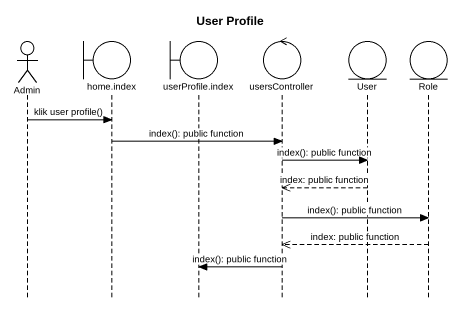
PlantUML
@startuml
title User Profile
hide footbox
actor Admin
boundary "home.index" as home_index
boundary "userProfile.index" as userProfile_index
control usersController
entity User
entity Role

Admin -> home_index : klik user profile()
home_index -> usersController : index(): public function
usersController -> User : index(): public function
User -->> usersController : index: public function
usersController -> Role : index(): public function
Role -->> usersController : index: public function
usersController -> userProfile_index : index(): public function
@enduml
